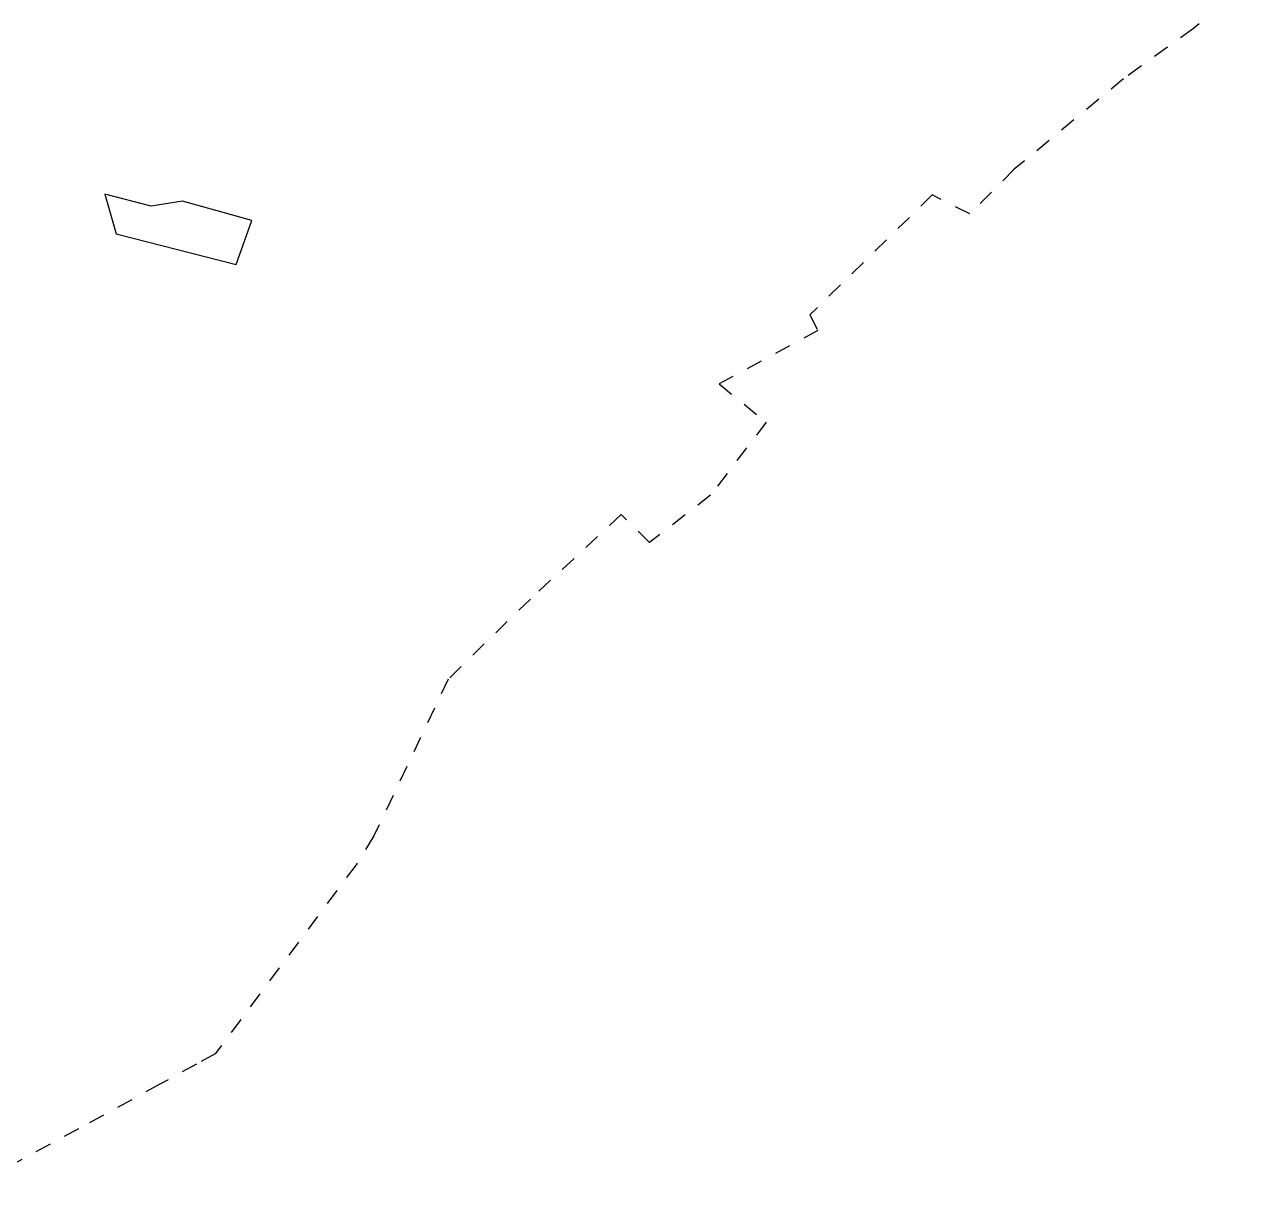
# Model space of a CAD drawing. Header units: millimetres. Extents: x 1888 to 2040, y 1705 to 1894.
# Drawn here: x 1948.01 to 1955.61, y 1817.42 to 1824.66 of the extents above; entities that cross this region are included whole.
import ezdxf

# ---------------------------------------------------------------- set-up
doc = ezdxf.new("R2010")
doc.units = ezdxf.units.MM
doc.linetypes.add('HIDDEN', pattern=[0.375, 0.25, -0.125])

# ---------------------------------------------------------------- blocks, each defined once
blk = doc.blocks.new('mall')
at = {"linetype": 'HIDDEN'}
for p, q in [((-69185.1, -11873.5), (-69519.9, -12165.2)), ((-69519.9, -12165.2), (-69955.6, -12478)), ((-69955.6, -12478), (-70634.3, -13040.6)), ((-70634.3, -13040.6), (-70910.1, -13318.1)), ((-71143.8, -13199.1), (-71904.5, -13944.9)), ((-70910.1, -13318.1), (-71143.8, -13199.1)), ((-71904.5, -13944.9), (-71855.3, -14042.3)), ((-71855.3, -14042.3), (-72468.6, -14374.4)), ((-72468.6, -14374.4), (-72176.3, -14612)), ((-72176.3, -14612), (-72521.7, -15065.1)), ((-72521.7, -15065.1), (-72900.9, -15359.8)), ((-73077.4, -15185.6), (-73641.7, -15710.6)), ((-72900.9, -15359.8), (-73077.4, -15185.6)), ((-73641.7, -15710.6), (-74152.6, -16209)), ((-74152.6, -16209), (-74613.5, -17182.8)), ((-74613.5, -17182.8), (-74724.2, -17361.8)), ((-74724.2, -17361.8), (-75600.2, -18536.7)), ((-75600.2, -18536.7), (-75717, -18600.9)), ((-75717, -18600.9), (-75943.3, -18725.3)), ((-75943.3, -18725.3), (-76449.6, -19003.5)), ((-76449.6, -19003.5), (-77135.3, -19373.6))]:
    blk.add_line(p, q, dxfattribs=at)
at = {"linetype": 'Continuous'}
for p, q in [((-75997.8, -13269.2), (-76285.4, -13194.6)), ((-76285.4, -13194.6), (-76215.9, -13441.2)), ((-75803.4, -13237.5), (-75997.8, -13269.2)), ((-75371.5, -13359.1), (-75803.4, -13237.5)), ((-75470, -13631.5), (-75371.5, -13359.1)), ((-76215.9, -13441.2), (-75470, -13631.5))]:
    blk.add_line(p, q, dxfattribs=at)

msp = doc.modelspace()

# ---------------------------------------------------------------- block references
at = {"xscale": 0.001, "yscale": 0.001, "zscale": 0.001}
msp.add_blockref('mall', (2024.7968, 1836.7958), dxfattribs=at)

doc.saveas('drawing.dxf')
